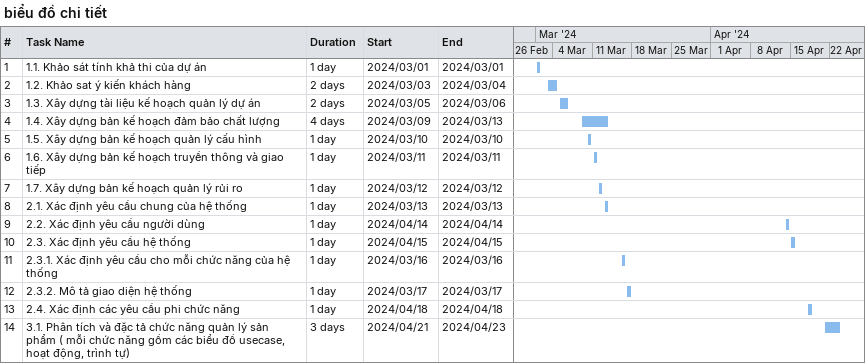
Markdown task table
biểu đồ chi tiết

| ID | Task | Duration | Start | Finish |
|---|---|---|---|---|
| 1 | 1.1. Khảo sát tính khả thi của dự án | 1d | 2024-03-01 | 2024-03-01 |
| 2 | 1.2. Khảo sat ý kiến khách hàng | 2d | 2024-03-03 | 2024-03-04 |
| 3 | 1.3. Xây dựng tài liệu kế hoạch quản lý dự án | 2d | 2024-03-05 | 2024-03-06 |
| 4 | 1.4. Xây dựng bản kế hoạch đảm bảo chất lượng | 4d | 2024-03-09 | 2024-03-13 |
| 5 | 1.5. Xây dựng bản kế hoạch quản lý cấu hình | 1d | 2024-03-10 | 2024-03-10 |
| 6 | 1.6. Xây dựng bản kế hoạch truyền thông và giao tiếp | 1d | 2024-03-11 | 2024-03-11 |
| 7 | 1.7. Xây dựng bản kế hoạch quản lý rủi ro | 1d | 2024-03-12 | 2024-03-12 |
| 8 | 2.1. Xác định yêu cầu chung của hệ thống | 1d | 2024-03-13 | 2024-03-13 |
| 9 | 2.2. Xác định yêu cầu người dùng | 1d | 2024-04-14 | 2024-04-14 |
| 10 | 2.3. Xác định yêu cầu hệ thống | 1d | 2024-04-15 | 2024-04-15 |
| 11 | 2.3.1. Xác định yêu cầu cho mỗi chức năng của hệ thống | 1d | 2024-03-16 | 2024-03-16 |
| 12 | 2.3.2. Mô tả giao diện hệ thống | 1d | 2024-03-17 | 2024-03-17 |
| 13 | 2.4. Xác định các yêu cầu phi chức năng | 1d | 2024-04-18 | 2024-04-18 |
| 14 | 3.1. Phân tích và đặc tả chức năng quản lý sản phẩm ( mỗi chức năng gồm các biểu đồ usecase, hoạt động, trình tự) | 3d | 2024-04-21 | 2024-04-23 |
